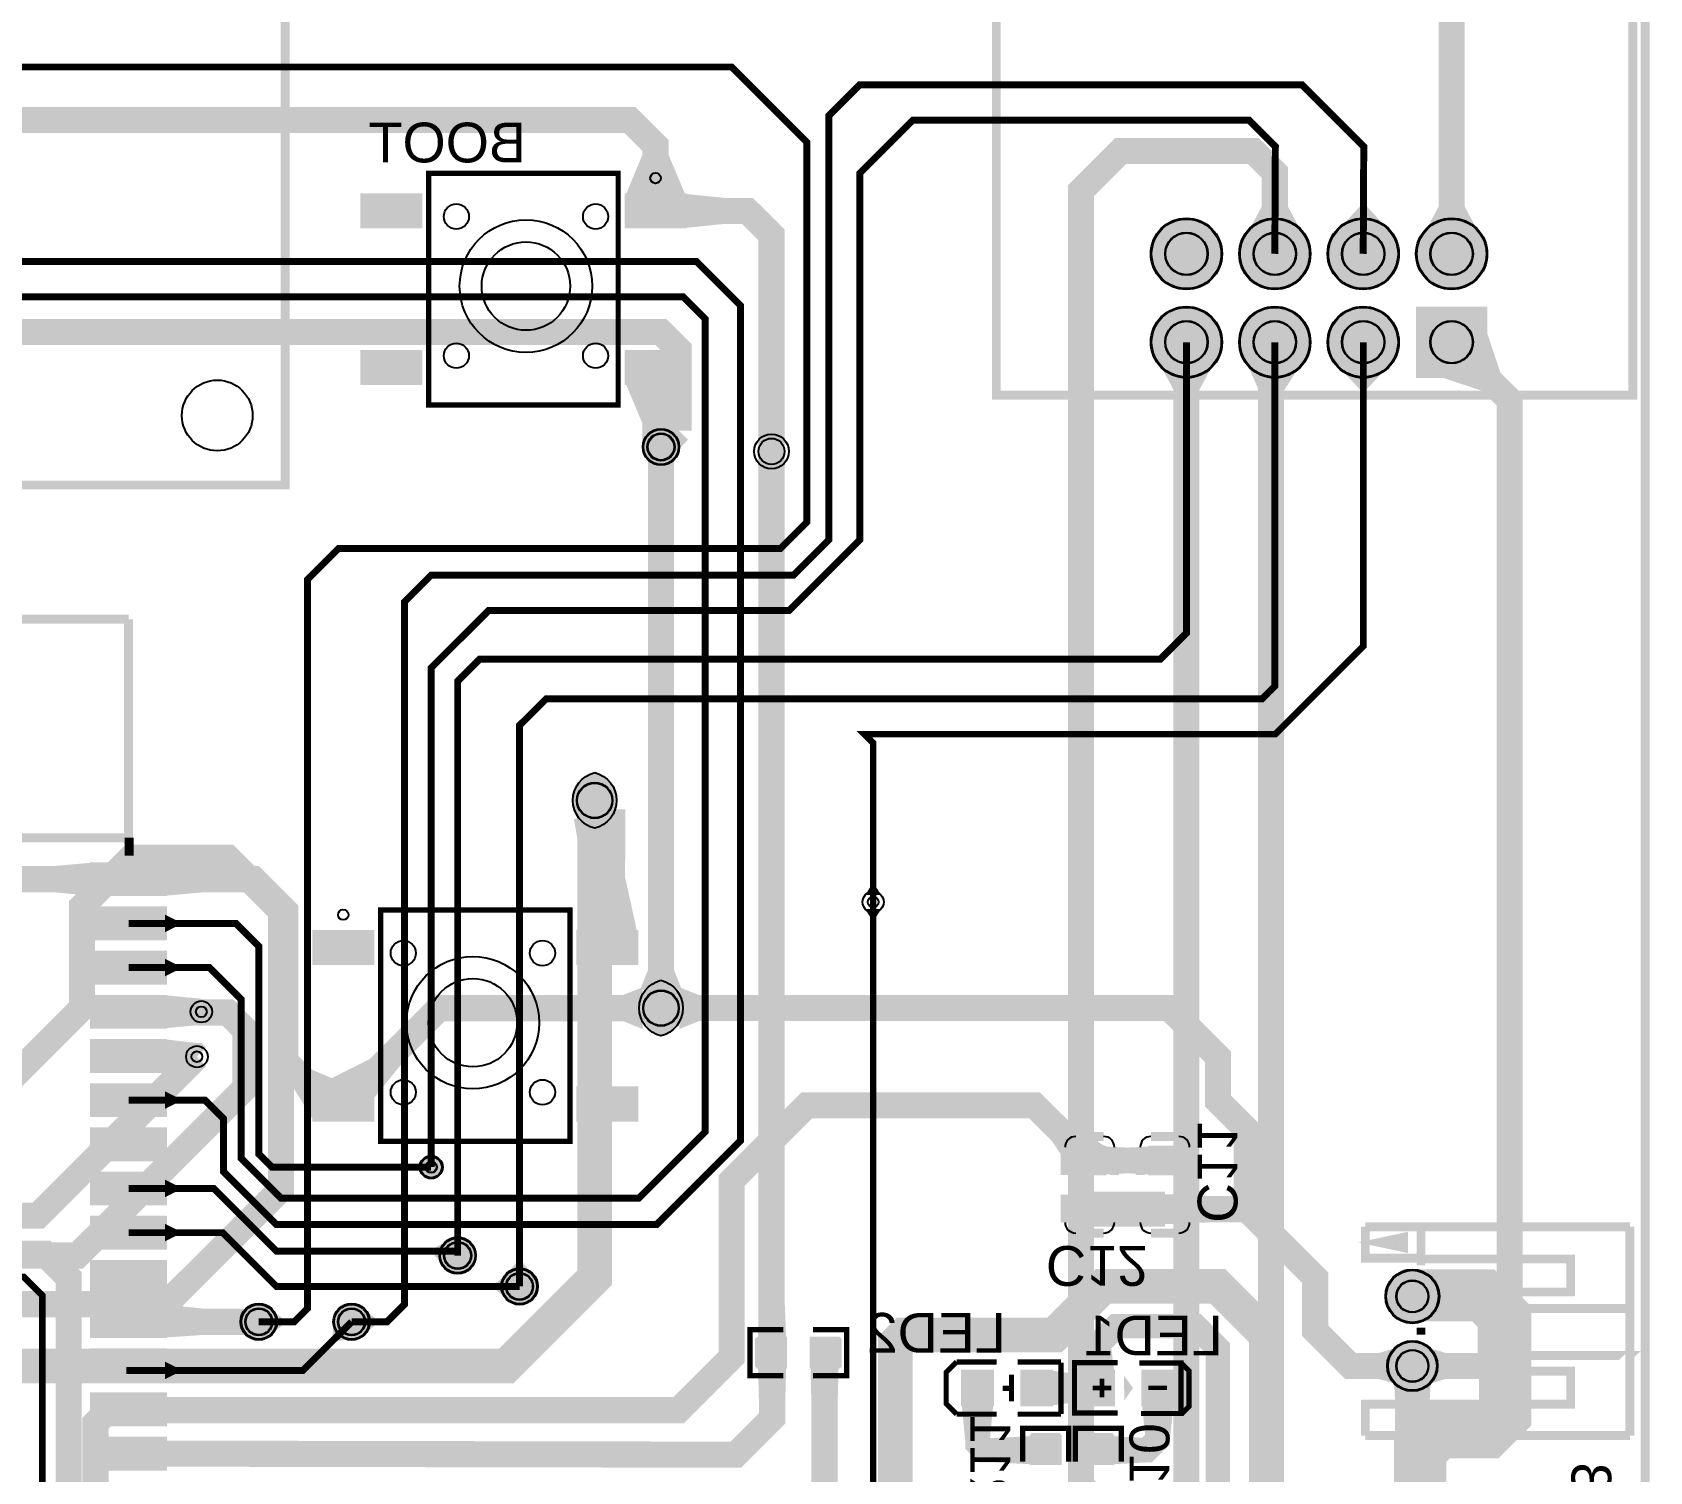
# Model space of a CAD drawing. Header units: millimetres. Extents: x -70 to 39, y -33 to 64.
# Drawn here: x -10.57 to 35.9, y -10.53 to 30.84 of the extents above; entities that cross this region are included whole.
import ezdxf

# ---------------------------------------------------------------- set-up
doc = ezdxf.new("R2010")
doc.units = ezdxf.units.MM
for name, color, linetype, true_color in [('BoardOutLine', 7, 'Continuous', 0xff00ff), ('BottomLayer', 7, 'Continuous', 0x0000ff), ('BottomPasteMaskLayer', 7, 'Continuous', 0x800000), ('BottomSilkLayer', 7, 'Continuous', 0x66cc33), ('BottomSolderMaskLayer', 7, 'Continuous', 0xaa00ff), ('Document', 7, 'Continuous', 0xffffff), ('Hole', 7, 'Continuous', 0x222222), ('Multi-Layer', 7, 'Continuous', 0xc0c0c0), ('TopLayer', 7, 'Continuous', 0xff0000), ('TopPasteMaskLayer', 7, 'Continuous', 0x808080), ('TopSilkLayer', 7, 'Continuous', 0xffcc00), ('TopSolderMaskLayer', 7, 'Continuous', 0x800080)]:
    doc.layers.add(name, color=color, linetype=linetype, true_color=true_color)
doc.styles.get("Standard").update_dxf_attribs({"font": 'arial.ttf'})

msp = doc.modelspace()

# ---------------------------------------------------------------- hatches: boundary and pattern name
at = {"layer": 'BottomLayer'}
for points in [[(8.181, 26.199), (6.491, 26.199), (6.961, 27.324), (7.711, 27.324)], [(-1.099, 26.199), (0.591, 26.199), (0.591, 25.219), (-1.099, 25.219)], [(8.181, 26.199), (6.491, 26.199), (6.491, 25.219), (8.181, 25.219)], [(8.181, 25.219), (8.181, 26.199), (9.306, 26.084), (9.306, 25.334)], [(25.884, 25.133), (24.384, 25.14), (25.038, 25.837), (25.238, 25.836)], [(28.424, 25.133), (26.924, 25.14), (27.578, 25.837), (27.778, 25.836)], [(-1.099, 21.699), (0.591, 21.699), (0.591, 20.719), (-1.099, 20.719)], [(8.181, 21.699), (6.491, 21.699), (6.491, 20.719), (8.181, 20.719)], [(25.881, 21.273), (24.381, 21.274), (25.031, 20.574), (25.231, 20.574)], [(28.421, 21.274), (26.921, 21.274), (27.576, 20.574), (27.766, 20.574)], [(6.491, 20.719), (8.181, 20.719), (7.711, 19.594), (6.961, 19.594)], [(7.781, 19.331), (7.052, 19.158), (6.961, 19.496), (7.711, 19.674)], [(11.043, 19.127), (10.293, 19.127), (10.293, 19.477), (11.043, 19.477)], [(6.188, 8.234), (4.988, 8.234), (5.088, 7.674), (6.088, 7.674)], [(13.36, 6.044), (13.818, 6.044), (13.684, 6.257), (13.494, 6.257)], [(8.022, 2.194), (8.022, 3.394), (8.582, 3.169), (8.582, 2.419)], [(19.362, -1.986), (20.262, -1.186), (19.296, -0.54), (18.734, -1.039)], [(19.362, -1.186), (19.362, -1.986), (20.262, -1.986), (20.262, -1.186)], [(20.262, -1.987), (20.262, -1.187), (21.312, -1.236), (21.312, -1.936)], [(21.521, -1.186), (21.521, -1.986), (20.471, -1.936), (20.471, -1.236)], [(21.521, -1.186), (21.521, -1.986), (22.421, -1.986), (22.421, -1.186)], [(19.362, -2.586), (19.362, -3.386), (20.262, -3.386), (20.262, -2.586)], [(21.521, -2.586), (21.521, -3.386), (22.421, -3.386), (22.421, -2.586)], [(22.421, -3.386), (22.421, -2.586), (23.546, -2.611), (23.546, -3.361)], [(3.804, -4.876), (3.054, -4.876), (3.329, -4.526), (3.529, -4.526)], [(-3.733, -6.598), (-3.733, -5.848), (-3.383, -6.123), (-3.383, -6.323)], [(-1.066, -6.598), (-1.066, -5.848), (-0.716, -6.123), (-0.716, -6.323)], [(20.516, -7.628), (19.616, -7.628), (19.716, -6.858), (20.416, -6.858)], [(28.62, -8.018), (28.62, -6.968), (28.13, -7.118), (28.13, -7.868)], [(16.138, -7.628), (16.138, -8.628), (17.038, -8.628), (17.038, -7.628)], [(17.838, -7.628), (17.838, -8.628), (18.738, -8.628), (18.738, -7.628)], [(19.616, -7.628), (19.616, -8.628), (18.566, -8.478), (18.566, -7.778)], [(18.738, -8.628), (18.738, -7.628), (19.788, -7.778), (19.788, -8.478)], [(20.516, -8.628), (20.516, -7.628), (19.616, -7.628), (19.616, -8.628)], [(22.216, -8.628), (22.216, -7.628), (21.316, -7.628), (21.316, -8.628)], [(16.138, -8.628), (17.038, -8.628), (16.938, -9.678), (16.238, -9.678)], [(21.316, -8.628), (22.216, -8.628), (22.116, -9.603), (21.416, -9.603)], [(18.11, -9.512), (18.11, -10.318), (17.06, -10.265), (17.06, -9.565)], [(18.11, -10.318), (18.974, -10.318), (18.974, -9.512), (18.11, -9.512)], [(19.625, -10.318), (20.489, -10.318), (20.489, -9.512), (19.625, -9.512)], [(20.489, -10.318), (20.489, -9.512), (21.454, -9.565), (21.454, -10.265)]]:
    msp.add_hatch(color=256, dxfattribs=at).paths.add_polyline_path(points)
at = {"layer": 'BottomPasteMaskLayer'}
for points in [[(-1.099, 26.199), (0.591, 26.199), (0.591, 25.219), (-1.099, 25.219)], [(8.181, 26.199), (6.491, 26.199), (6.491, 25.219), (8.181, 25.219)], [(-1.099, 21.699), (0.591, 21.699), (0.591, 20.719), (-1.099, 20.719)], [(8.181, 21.699), (6.491, 21.699), (6.491, 20.719), (8.181, 20.719)], [(19.362, -1.186), (19.362, -1.986), (20.262, -1.986), (20.262, -1.186)], [(21.521, -1.186), (21.521, -1.986), (22.421, -1.986), (22.421, -1.186)], [(19.362, -2.586), (19.362, -3.386), (20.262, -3.386), (20.262, -2.586)], [(21.521, -2.586), (21.521, -3.386), (22.421, -3.386), (22.421, -2.586)], [(16.138, -7.628), (16.138, -8.628), (17.038, -8.628), (17.038, -7.628)], [(17.838, -7.628), (17.838, -8.628), (18.738, -8.628), (18.738, -7.628)], [(20.516, -8.628), (20.516, -7.628), (19.616, -7.628), (19.616, -8.628)], [(22.216, -8.628), (22.216, -7.628), (21.316, -7.628), (21.316, -8.628)], [(18.992, -9.473), (18.992, -10.273), (18.942, -10.323), (18.714, -10.323), (18.714, -9.953), (18.384, -9.953), (18.384, -10.323), (18.142, -10.323), (18.092, -10.273), (18.092, -9.473), (18.142, -9.423), (18.942, -9.423)], [(20.507, -9.473), (20.507, -10.273), (20.457, -10.323), (20.229, -10.323), (20.229, -9.953), (19.899, -9.953), (19.899, -10.323), (19.657, -10.323), (19.607, -10.273), (19.607, -9.473), (19.657, -9.423), (20.457, -9.423)]]:
    msp.add_hatch(color=256, dxfattribs=at).paths.add_polyline_path(points)
at = {"layer": 'BottomSilkLayer'}
msp.add_hatch(color=256, dxfattribs=at).paths.add_polyline_path([(20.806, -8.488), (20.796, -7.768), (21.056, -8.128)])
at = {"layer": 'BottomSolderMaskLayer'}
for points in [[(-1.143, 26.214), (0.635, 26.214), (0.635, 25.204), (-1.143, 25.204)], [(8.225, 26.214), (6.447, 26.214), (6.447, 25.204), (8.225, 25.204)], [(21.566, 24.475, 1), (23.617, 24.475, 1)], [(24.106, 24.475, 1), (26.157, 24.475, 1)], [(26.646, 24.475, 1), (28.697, 24.475, 1)], [(29.186, 24.475, 1), (31.237, 24.475, 1)], [(21.566, 21.935, 1), (23.617, 21.935, 1)], [(24.106, 21.935, 1), (26.157, 21.935, 1)], [(26.646, 21.935, 1), (28.697, 21.935, 1)], [(31.237, 20.91), (31.237, 22.96), (29.186, 22.96), (29.186, 20.91)], [(-1.143, 21.714), (0.635, 21.714), (0.635, 20.704), (-1.143, 20.704)], [(8.225, 21.714), (6.447, 21.714), (6.447, 20.704), (8.225, 20.704)], [(6.968, 18.923, 1), (8.019, 18.923, 1)], [(5.588, 9.588, -0.785398), (5.588, 7.938), (5.588, 7.938, -0.785398), (5.588, 9.588)], [(7.493, 3.619, -0.785398), (7.493, 1.969), (7.493, 1.969, -0.785398), (7.493, 3.619)], [(19.333, -1.163), (19.333, -2.009), (20.291, -2.009), (20.291, -1.163)], [(21.492, -1.163), (21.492, -2.009), (22.45, -2.009), (22.45, -1.163)], [(0.558, -1.778, 1), (1.22, -1.778, 1)], [(19.333, -2.563), (19.333, -3.409), (20.291, -3.409), (20.291, -2.563)], [(21.492, -2.563), (21.492, -3.409), (22.45, -3.409), (22.45, -2.563)], [(1.126, -4.318, 1), (2.177, -4.318, 1)], [(2.904, -5.207, 1), (3.955, -5.207, 1)], [(28.308, -5.493, 1), (29.858, -5.493, 1)], [(-4.59, -6.223, 1), (-3.539, -6.223, 1)], [(-1.923, -6.223, 1), (-0.872, -6.223, 1)], [(28.358, -7.493, 1), (29.808, -7.493, 1)], [(16.115, -7.6), (16.115, -8.656), (17.061, -8.656), (17.061, -7.6)], [(17.815, -7.6), (17.815, -8.656), (18.761, -8.656), (18.761, -7.6)], [(20.539, -8.656), (20.539, -7.6), (19.593, -7.6), (19.593, -8.656)], [(22.239, -8.656), (22.239, -7.6), (21.293, -7.6), (21.293, -8.656)], [(18.083, -10.342), (19.001, -10.342), (19.001, -9.488), (18.083, -9.488)], [(19.598, -10.342), (20.517, -10.342), (20.517, -9.488), (19.598, -9.488)]]:
    msp.add_hatch(color=256, dxfattribs=at).paths.add_polyline_path(points)
at = {"layer": 'Document'}
for points in [[(-23.406, 45.755), (-23.389, 45.754), (-23.373, 45.751), (-23.357, 45.745), (-23.342, 45.738), (-23.329, 45.729), (-23.316, 45.718), (-23.305, 45.705), (-23.296, 45.691), (-23.289, 45.677), (-23.283, 45.661), (-23.28, 45.645), (-23.279, 45.628), (-23.279, 42.005), (-10.683, 42.005), (-10.683, 45.628), (-10.682, 45.645), (-10.679, 45.661), (-10.673, 45.677), (-10.666, 45.691), (-10.657, 45.705), (-10.646, 45.718), (-10.633, 45.729), (-10.619, 45.738), (-10.605, 45.745), (-10.589, 45.751), (-10.572, 45.754), (-10.556, 45.755), (-3.306, 45.755), (-3.289, 45.754), (-3.273, 45.751), (-3.257, 45.745), (-3.242, 45.738), (-3.229, 45.729), (-3.216, 45.718), (-3.205, 45.705), (-3.196, 45.691), (-3.189, 45.677), (-3.183, 45.661), (-3.18, 45.645), (-3.179, 45.628), (-3.179, 17.828), (-3.18, 17.811), (-3.183, 17.795), (-3.189, 17.779), (-3.196, 17.764), (-3.205, 17.751), (-3.216, 17.738), (-3.229, 17.727), (-3.242, 17.718), (-3.257, 17.711), (-3.273, 17.705), (-3.289, 17.702), (-3.306, 17.701), (-3.322, 17.702), (-3.339, 17.705), (-3.354, 17.711), (-3.369, 17.718), (-3.383, 17.727), (-3.396, 17.738), (-3.407, 17.751), (-3.416, 17.764), (-3.423, 17.779), (-3.429, 17.795), (-3.432, 17.811), (-3.433, 17.828), (-3.433, 45.501), (-10.429, 45.501), (-10.429, 41.878), (-10.43, 41.861), (-10.433, 41.845), (-10.439, 41.829), (-10.446, 41.814), (-10.455, 41.801), (-10.466, 41.788), (-10.479, 41.777), (-10.492, 41.768), (-10.507, 41.761), (-10.523, 41.755), (-10.539, 41.752), (-10.556, 41.751), (-23.406, 41.751), (-23.422, 41.752), (-23.439, 41.755), (-23.454, 41.761), (-23.469, 41.768), (-23.483, 41.777), (-23.496, 41.788), (-23.507, 41.801), (-23.516, 41.814), (-23.523, 41.829), (-23.529, 41.845), (-23.532, 41.861), (-23.533, 41.878), (-23.533, 45.501), (-30.379, 45.501), (-30.379, 17.828), (-30.38, 17.811), (-30.383, 17.795), (-30.389, 17.779), (-30.396, 17.764), (-30.405, 17.751), (-30.416, 17.738), (-30.429, 17.727), (-30.442, 17.718), (-30.457, 17.711), (-30.473, 17.705), (-30.489, 17.702), (-30.506, 17.701), (-30.522, 17.702), (-30.539, 17.705), (-30.554, 17.711), (-30.569, 17.718), (-30.583, 17.727), (-30.596, 17.738), (-30.607, 17.751), (-30.616, 17.764), (-30.623, 17.779), (-30.629, 17.795), (-30.632, 17.811), (-30.633, 17.828), (-30.633, 45.628), (-30.632, 45.645), (-30.629, 45.661), (-30.623, 45.677), (-30.616, 45.691), (-30.607, 45.705), (-30.596, 45.718), (-30.583, 45.729), (-30.569, 45.738), (-30.554, 45.745), (-30.539, 45.751), (-30.522, 45.754), (-30.506, 45.755), (-23.406, 45.755)], [(-30.506, 17.955), (-3.306, 17.955), (-3.289, 17.954), (-3.273, 17.951), (-3.257, 17.945), (-3.242, 17.938), (-3.229, 17.929), (-3.216, 17.918), (-3.205, 17.905), (-3.196, 17.891), (-3.189, 17.877), (-3.183, 17.861), (-3.18, 17.845), (-3.179, 17.828), (-3.18, 17.811), (-3.183, 17.795), (-3.189, 17.779), (-3.196, 17.764), (-3.205, 17.751), (-3.216, 17.738), (-3.229, 17.727), (-3.242, 17.718), (-3.257, 17.711), (-3.273, 17.705), (-3.289, 17.702), (-3.306, 17.701), (-30.506, 17.701), (-30.522, 17.702), (-30.539, 17.705), (-30.554, 17.711), (-30.569, 17.718), (-30.583, 17.727), (-30.596, 17.738), (-30.607, 17.751), (-30.616, 17.764), (-30.623, 17.779), (-30.629, 17.795), (-30.632, 17.811), (-30.633, 17.828), (-30.632, 17.845), (-30.629, 17.861), (-30.623, 17.877), (-30.616, 17.891), (-30.607, 17.905), (-30.596, 17.918), (-30.583, 17.929), (-30.569, 17.938), (-30.554, 17.945), (-30.539, 17.951), (-30.522, 17.954), (-30.506, 17.955)], [(18.303, -8.401), (18.303, -7.801), (18.153, -7.801), (18.153, -8.401)], [(20.231, -7.858), (20.231, -8.398), (20.101, -8.398), (20.101, -7.858)], [(16.838, -8.028), (16.238, -8.028), (16.238, -8.178), (16.838, -8.178)], [(18.538, -8.028), (17.938, -8.028), (17.938, -8.178), (18.538, -8.178)], [(20.437, -8.193), (19.897, -8.193), (19.897, -8.063), (20.437, -8.063)], [(22.036, -8.186), (21.496, -8.186), (21.496, -8.056), (22.036, -8.056)]]:
    msp.add_hatch(color=256, dxfattribs=at).paths.add_polyline_path(points)
at = {"layer": 'Multi-Layer'}
for points in [[(21.591, 24.475, 1), (23.591, 24.475, 1)], [(24.131, 24.475, 1), (26.131, 24.475, 1)], [(26.671, 24.475, 1), (28.671, 24.475, 1)], [(29.211, 24.475, 1), (31.211, 24.475, 1)], [(21.591, 21.935, 1), (23.591, 21.935, 1)], [(24.131, 21.935, 1), (26.131, 21.935, 1)], [(26.671, 21.935, 1), (28.671, 21.935, 1)], [(31.211, 20.935), (31.211, 22.935), (29.211, 22.935), (29.211, 20.935)], [(28.333, -5.493, 1), (29.833, -5.493, 1)], [(28.383, -7.493, 1), (29.783, -7.493, 1)]]:
    msp.add_hatch(color=256, dxfattribs=at).paths.add_polyline_path(points)
at = {"layer": 'TopLayer'}
for points in [[(25.881, 25.137), (24.381, 25.136), (24.756, 25.836), (25.506, 25.836)], [(30.961, 25.136), (29.461, 25.136), (29.836, 25.836), (30.586, 25.836)], [(31.211, 22.261), (29.886, 20.935), (31.079, 20.537), (31.609, 21.068)], [(23.341, 21.273), (21.841, 21.274), (22.216, 20.574), (22.966, 20.573)], [(25.824, 21.214), (24.329, 21.338), (24.644, 20.609), (25.394, 20.547)], [(7.99, 18.871), (7.482, 19.423), (7.739, 19.66), (8.248, 19.108)], [(7.868, 18.592), (7.118, 18.592), (7.118, 18.242), (7.868, 18.242)], [(11.043, 18.465), (10.293, 18.465), (10.293, 18.115), (11.043, 18.115)], [(-8.856, 6.024), (-8.856, 6.974), (-9.981, 6.874), (-9.981, 6.124)], [(-6.756, 6.974), (-6.756, 6.024), (-8.856, 6.024), (-8.856, 6.974)], [(-6.756, 6.974), (-6.756, 6.024), (-5.631, 6.124), (-5.631, 6.874)], [(6.799, 5.026), (5.109, 5.026), (5.469, 6.526), (6.469, 6.526)], [(-6.756, 5.704), (-6.756, 4.754), (-8.856, 4.754), (-8.856, 5.704)], [(13.36, 5.64), (13.818, 5.64), (13.684, 5.427), (13.494, 5.427)], [(-6.756, 5.479), (-6.756, 4.979), (-6.456, 5.129), (-6.456, 5.329)], [(-2.481, 5.026), (-0.791, 5.026), (-0.791, 4.046), (-2.481, 4.046)], [(6.799, 5.026), (5.109, 5.026), (5.109, 4.046), (6.799, 4.046)], [(-6.756, 4.434), (-6.756, 3.484), (-8.856, 3.484), (-8.856, 4.434)], [(-6.756, 4.209), (-6.756, 3.709), (-6.456, 3.859), (-6.456, 4.059)], [(8.093, 3.323), (6.893, 3.323), (7.118, 3.883), (7.868, 3.883)], [(6.964, 2.194), (6.964, 3.394), (6.404, 3.169), (6.404, 2.419)], [(-6.756, 3.164), (-6.756, 2.214), (-8.856, 2.214), (-8.856, 3.164)], [(-6.756, 3.164), (-6.756, 2.214), (-5.715, 2.314), (-5.715, 3.064)], [(-6.756, 1.894), (-6.756, 0.944), (-8.856, 0.944), (-8.856, 1.894)], [(-6.756, 1.894), (-6.756, 0.944), (-5.864, 1.044), (-5.864, 1.794)], [(-2.481, -0.454), (-1.36, 0.526), (-2.513, 1.012), (-3.079, 0.517)], [(-2.481, 0.526), (-0.791, 0.162), (0, 1.142), (-0.872, 1.33)], [(-6.756, 0.624), (-6.756, -0.326), (-8.856, -0.326), (-8.856, 0.624)], [(-2.481, 0.526), (-0.791, 0.526), (-0.791, -0.454), (-2.481, -0.454)], [(6.799, 0.526), (5.109, 0.526), (5.109, -0.454), (6.799, -0.454)], [(-6.756, 0.399), (-6.756, -0.101), (-6.456, 0.049), (-6.456, 0.249)], [(-6.756, -0.646), (-6.756, -1.596), (-8.856, -1.596), (-8.856, -0.646)], [(-6.756, -1.916), (-6.756, -2.866), (-8.856, -2.866), (-8.856, -1.916)], [(-6.756, -2.141), (-6.756, -2.641), (-6.456, -2.491), (-6.456, -2.291)], [(-6.756, -3.186), (-6.756, -4.136), (-8.856, -4.136), (-8.856, -3.186)], [(-6.756, -3.411), (-6.756, -3.911), (-6.456, -3.761), (-6.456, -3.561)], [(1.396, -3.888), (1.256, -4.625), (0.963, -4.291), (1.001, -4.091)], [(-6.756, -4.456), (-6.756, -5.406), (-8.856, -5.406), (-8.856, -4.456)], [(3.098, -5.582), (3.098, -4.832), (2.748, -5.107), (2.748, -5.307)], [(11.088, -6.681), (10.283, -6.681), (10.293, -5.556), (11.043, -5.556)], [(-6.756, -5.726), (-6.756, -6.676), (-8.856, -6.676), (-8.856, -5.726)], [(-6.756, -5.726), (-6.756, -6.676), (-5.631, -6.598), (-5.631, -5.848)], [(-4.395, -6.598), (-4.395, -5.848), (-4.745, -5.848), (-4.745, -6.598)], [(-1.896, -6.192), (-1.366, -6.722), (-1.808, -6.775), (-1.949, -6.634)], [(11.089, -7.544), (11.089, -6.68), (10.282, -6.68), (10.282, -7.544)], [(11.789, -7.544), (11.789, -6.68), (12.595, -6.68), (12.595, -7.544)], [(29.546, -8.018), (29.546, -6.968), (30.036, -7.118), (30.036, -7.868)], [(-6.756, -6.996), (-6.756, -7.946), (-8.856, -7.946), (-8.856, -6.996)], [(-6.756, -7.37), (-6.756, -7.87), (-6.456, -7.72), (-6.456, -7.52)], [(10.283, -7.544), (11.088, -7.544), (11.06, -8.669), (10.31, -8.669)], [(12.595, -7.544), (11.789, -7.544), (11.817, -8.669), (12.567, -8.669)], [(-6.756, -8.266), (-6.756, -9.216), (-8.856, -9.216), (-8.856, -8.266)], [(29.608, -7.956), (28.558, -7.956), (28.583, -8.446), (29.583, -8.446)], [(-6.756, -9.536), (-6.756, -10.486), (-8.856, -10.486), (-8.856, -9.536)]]:
    msp.add_hatch(color=256, dxfattribs=at).paths.add_polyline_path(points)
at = {"layer": 'TopPasteMaskLayer'}
for points in [[(-6.756, 6.974), (-6.756, 6.024), (-8.856, 6.024), (-8.856, 6.974)], [(-6.756, 5.704), (-6.756, 4.754), (-8.856, 4.754), (-8.856, 5.704)], [(-2.481, 5.026), (-0.791, 5.026), (-0.791, 4.046), (-2.481, 4.046)], [(6.799, 5.026), (5.109, 5.026), (5.109, 4.046), (6.799, 4.046)], [(-6.756, 4.434), (-6.756, 3.484), (-8.856, 3.484), (-8.856, 4.434)], [(-6.756, 3.164), (-6.756, 2.214), (-8.856, 2.214), (-8.856, 3.164)], [(-6.756, 1.894), (-6.756, 0.944), (-8.856, 0.944), (-8.856, 1.894)], [(-6.756, 0.624), (-6.756, -0.326), (-8.856, -0.326), (-8.856, 0.624)], [(-2.481, 0.526), (-0.791, 0.526), (-0.791, -0.454), (-2.481, -0.454)], [(6.799, 0.526), (5.109, 0.526), (5.109, -0.454), (6.799, -0.454)], [(-6.756, -0.646), (-6.756, -1.596), (-8.856, -1.596), (-8.856, -0.646)], [(-6.756, -1.916), (-6.756, -2.866), (-8.856, -2.866), (-8.856, -1.916)], [(-6.756, -3.186), (-6.756, -4.136), (-8.856, -4.136), (-8.856, -3.186)], [(-6.756, -4.456), (-6.756, -5.406), (-8.856, -5.406), (-8.856, -4.456)], [(-6.756, -5.726), (-6.756, -6.676), (-8.856, -6.676), (-8.856, -5.726)], [(10.244, -7.562), (11.044, -7.562), (11.094, -7.512), (11.094, -7.284), (10.724, -7.284), (10.724, -6.954), (11.094, -6.954), (11.094, -6.712), (11.044, -6.662), (10.244, -6.662), (10.194, -6.712), (10.194, -7.512)], [(12.634, -6.662), (11.834, -6.662), (11.784, -6.712), (11.784, -6.94), (12.154, -6.94), (12.154, -7.27), (11.784, -7.27), (11.784, -7.512), (11.834, -7.562), (12.634, -7.562), (12.684, -7.512), (12.684, -6.712)], [(-6.756, -6.996), (-6.756, -7.946), (-8.856, -7.946), (-8.856, -6.996)], [(-6.756, -8.266), (-6.756, -9.216), (-8.856, -9.216), (-8.856, -8.266)], [(-6.756, -9.536), (-6.756, -10.486), (-8.856, -10.486), (-8.856, -9.536)]]:
    msp.add_hatch(color=256, dxfattribs=at).paths.add_polyline_path(points)
at = {"layer": 'TopSolderMaskLayer'}
for points in [[(21.566, 24.475, 1), (23.617, 24.475, 1)], [(24.106, 24.475, 1), (26.157, 24.475, 1)], [(26.646, 24.475, 1), (28.697, 24.475, 1)], [(29.186, 24.475, 1), (31.237, 24.475, 1)], [(21.566, 21.935, 1), (23.617, 21.935, 1)], [(24.106, 21.935, 1), (26.157, 21.935, 1)], [(26.646, 21.935, 1), (28.697, 21.935, 1)], [(31.237, 20.91), (31.237, 22.96), (29.186, 22.96), (29.186, 20.91)], [(6.968, 18.923, 1), (8.019, 18.923, 1)], [(5.588, 9.588, -0.785398), (5.588, 7.938), (5.588, 7.938, -0.785398), (5.588, 9.588)], [(-6.7, 6.985), (-6.7, 6.012), (-8.912, 6.012), (-8.912, 6.985)], [(-6.7, 5.715), (-6.7, 4.742), (-8.912, 4.742), (-8.912, 5.715)], [(-2.525, 5.041), (-0.747, 5.041), (-0.747, 4.031), (-2.525, 4.031)], [(6.843, 5.041), (5.065, 5.041), (5.065, 4.031), (6.843, 4.031)], [(-6.7, 4.445), (-6.7, 3.472), (-8.912, 3.472), (-8.912, 4.445)], [(7.493, 3.619, -0.785398), (7.493, 1.969), (7.493, 1.969, -0.785398), (7.493, 3.619)], [(-6.7, 3.175), (-6.7, 2.202), (-8.912, 2.202), (-8.912, 3.175)], [(-6.7, 1.905), (-6.7, 0.932), (-8.912, 0.932), (-8.912, 1.905)], [(-6.7, 0.635), (-6.7, -0.338), (-8.912, -0.338), (-8.912, 0.635)], [(-2.525, 0.541), (-0.747, 0.541), (-0.747, -0.469), (-2.525, -0.469)], [(6.843, 0.541), (5.065, 0.541), (5.065, -0.469), (6.843, -0.469)], [(-6.7, -0.635), (-6.7, -1.608), (-8.912, -1.608), (-8.912, -0.635)], [(0.558, -1.778, 1), (1.22, -1.778, 1)], [(-6.7, -1.905), (-6.7, -2.878), (-8.912, -2.878), (-8.912, -1.905)], [(-6.7, -3.175), (-6.7, -4.148), (-8.912, -4.148), (-8.912, -3.175)], [(1.126, -4.318, 1), (2.177, -4.318, 1)], [(-6.7, -4.445), (-6.7, -5.418), (-8.912, -5.418), (-8.912, -4.445)], [(2.904, -5.207, 1), (3.955, -5.207, 1)], [(28.308, -5.493, 1), (29.858, -5.493, 1)], [(-6.7, -5.715), (-6.7, -6.688), (-8.912, -6.688), (-8.912, -5.715)], [(-4.59, -6.223, 1), (-3.539, -6.223, 1)], [(-1.923, -6.223, 1), (-0.872, -6.223, 1)], [(11.114, -7.569), (11.114, -6.655), (10.257, -6.655), (10.257, -7.569)], [(11.763, -7.569), (11.763, -6.655), (12.621, -6.655), (12.621, -7.569)], [(28.358, -7.493, 1), (29.808, -7.493, 1)], [(-6.7, -6.985), (-6.7, -7.958), (-8.912, -7.958), (-8.912, -6.985)], [(-6.7, -8.255), (-6.7, -9.228), (-8.912, -9.228), (-8.912, -8.255)], [(-6.7, -9.525), (-6.7, -10.498), (-8.912, -10.498), (-8.912, -9.525)]]:
    msp.add_hatch(color=256, dxfattribs=at).paths.add_polyline_path(points)

# ---------------------------------------------------------------- linework, layer by layer
at = {"layer": 'BoardOutLine', "const_width": 0.254}
msp.add_lwpolyline([(-69.738, 54.752), (35.774, 54.752), (35.774, -33.107), (-69.738, -33.107), (-69.738, 54.752)], close=True, dxfattribs=at)
at = {"layer": 'BottomLayer'}
for points, const_width in [([(-58.689, 24.475), (-58.689, 26.146), (-54.991, 29.845), (9.525, 29.845), (11.684, 27.686), (11.684, 16.764), (10.922, 16.002), (-1.778, 16.002), (-2.667, 15.113), (-2.667, -5.843), (-3.047, -6.223), (-4.064, -6.223)], 0.2), ([(27.671, 24.475), (27.686, 27.559), (25.908, 29.337), (13.208, 29.337), (12.319, 28.448), (12.319, 16.256), (11.303, 15.24), (0.889, 15.24), (0.127, 14.478), (0.127, -5.716), (-0.381, -6.224), (-1.397, -6.224)], 0.2), ([(-56.007, 8.382), (-56.007, 12.446), (-54.864, 13.589), (-51.816, 13.589), (-50.8, 14.605), (-50.8, 26.924), (-49.403, 28.321), (6.604, 28.321), (7.336, 27.589), (7.336, 25.709)], 0.75), ([(25.131, 24.475), (25.146, 27.559), (24.384, 28.321), (14.732, 28.321), (13.208, 26.797), (13.208, 16.255), (11.176, 14.223), (2.54, 14.223), (0.889, 12.573), (0.889, -1.778)], 0.2), ([(7.336, 25.709), (9.977, 25.709), (10.668, 25.019), (10.668, 21.209), (10.668, 21.209), (10.668, 18.796)], 0.75), ([(-52.022, 10.287), (-48.133, 14.175), (-48.133, 22.352), (-46.355, 24.13), (-37.719, 24.13), (-37.084, 23.495), (-37.084, 3.047), (-32.639, -1.398), (-13.335, -1.398), (-9.144, 2.793), (-9.144, 5.715), (-7.747, 7.112), (-4.953, 7.112), (-3.429, 5.588), (-3.429, -2.414), (-6.731, -5.716), (-17.272, -5.716), (-18.288, -6.732), (-18.288, -13.59), (-17.127, -14.75), (-8.755, -14.75)], 0.75), ([(22.591, 21.935), (22.591, 13.573), (21.844, 12.826), (2.286, 12.826), (1.651, 12.192), (1.651, -4.318)], 0.2), ([(3.429, -5.207), (3.429, 10.921), (4.191, 11.683), (24.765, 11.683), (25.131, 12.049), (25.131, 21.935)], 0.2), ([(27.671, 21.935), (27.671, 13.193), (25.146, 10.668), (13.335, 10.668), (13.589, 10.414), (13.589, 5.842)], 0.19), ([(7.493, 18.923), (7.336, 19.08), (7.336, 21.209)], 0.75), ([(-46.276, 9.017), (-39.37, 9.017), (-38.227, 7.874), (-38.227, -1.017), (-36.068, -3.176), (-10.414, -3.176), (-5.842, 1.396)], 0.75), ([(5.588, 8.762), (5.588, -4.954), (3.049, -7.493), (-12.827, -7.493)], 1), ([(-46.276, 7.747), (-40.767, 7.747), (-39.37, 6.35), (-39.37, -4.319), (-9.271, -4.319), (-4.445, 0.507), (-4.445, 2.158), (-4.953, 2.666), (-5.842, 2.666)], 0.75), ([(24.321, -2.985), (24.321, -0.699), (23.495, 0.126), (23.495, 1.396), (22.098, 2.794), (7.493, 2.794)], 0.75), ([(-8.755, -22.734), (-8.755, -15.751), (-8.755, -9.134), (-8.382, -8.764), (8.001, -8.764), (9.525, -7.24), (9.525, -2.16), (11.684, -0.001), (18.225, -0.001), (19.812, -1.585)], 0.75), ([(19.812, -1.585), (19.812, -1.585), (21.971, -1.585)], 0.7), ([(21.971, -2.985), (21.971, -2.985), (19.812, -2.985)], 1), ([(29.083, -7.494), (27.305, -7.494), (26.289, -6.478), (26.289, -4.954), (24.321, -2.985), (21.971, -2.985)], 0.75), ([(15.4, -13.81), (14.224, -12.634), (14.224, -6.858), (14.478, -6.604), (18.796, -6.604), (20.193, -5.207), (23.495, -5.207), (24.892, -6.604), (24.892, -11.557), (26.089, -12.754), (28.956, -12.754)], 1), ([(29.083, -5.492), (29.116, -5.462), (31.115, -5.462), (31.75, -6.097), (31.75, -8.891), (31.242, -9.399), (29.845, -9.399), (29.304, -9.937), (29.304, -19.018), (30.447, -20.161), (32.639, -20.161)], 1.5), ([(20.066, -8.129), (20.066, -6.859), (20.574, -6.351), (22.86, -6.351), (23.495, -6.986), (23.495, -14.824)], 0.7), ([(16.589, -8.129), (16.589, -9.731), (16.772, -9.914), (18.542, -9.914)], 0.7), ([(18.288, -8.129), (20.066, -8.129)], 0.7), ([(21.766, -8.129), (21.766, -9.604), (21.453, -9.914), (20.056, -9.914)], 0.7)]:
    msp.add_lwpolyline(points, dxfattribs=dict(at, const_width=const_width))
at = {"layer": 'BottomSilkLayer'}
for points, const_width in [([(17.13, 54.447), (17.13, 20.411), (35.418, 20.411), (35.418, 54.447), (17.13, 54.447)], 0.254), ([(6.262, 26.785), (0.82, 26.785), (0.82, 20.133), (6.262, 20.133), (6.262, 26.785)], 0.152), ([(28.833, -4.093), (28.833, -3.793), (28.133, -3.943), (28.833, -4.093)], 0.254)]:
    msp.add_lwpolyline(points, close=True, dxfattribs=dict(at, const_width=const_width))
for points, const_width in [([(20.212, -0.896), (19.412, -0.896)], 0.254), ([(22.371, -0.896), (21.571, -0.896)], 0.254), ([(19.102, -2.006), (19.102, -1.206)], 0.254), ([(20.522, -2.006), (20.522, -1.206)], 0.254), ([(21.261, -2.006), (21.261, -1.206)], 0.254), ([(22.681, -2.006), (22.681, -1.206)], 0.254), ([(19.102, -2.566), (19.102, -3.366)], 0.254), ([(20.522, -2.566), (20.522, -3.366)], 0.254), ([(21.261, -2.566), (21.261, -3.366)], 0.254), ([(22.681, -2.566), (22.681, -3.366)], 0.254), ([(19.412, -3.676), (20.212, -3.676)], 0.254), ([(21.571, -3.676), (22.371, -3.676)], 0.254), ([(29.333, -3.493), (27.733, -3.493)], 0.254), ([(27.733, -3.493), (27.733, -4.393), (29.333, -4.393)], 0.254), ([(35.333, -3.493), (29.333, -3.493)], 0.254), ([(29.333, -4.596), (29.333, -3.493)], 0.254), ([(35.333, -9.493), (35.333, -3.493)], 0.254), ([(29.333, -5.368), (33.633, -5.368), (33.633, -4.418), (29.333, -4.418)], 0.254), ([(31.733, -5.368), (31.733, -4.418)], 0.254), ([(35.333, -7.193), (35.334, -7.192), (31.082, -7.192), (31.082, -5.843), (35.334, -5.843)], 0.254), ([(29.333, -6.596), (29.333, -6.39)], 0.254), ([(15.688, -7.778), (15.688, -7.678), (15.988, -7.378)], 0.15), ([(17.138, -7.378), (15.988, -7.378)], 0.15), ([(17.738, -7.378), (18.988, -7.378)], 0.15), ([(18.988, -8.878), (18.988, -7.398)], 0.15), ([(20.616, -7.398), (19.376, -7.398), (19.376, -8.848), (20.616, -8.848)], 0.15), ([(21.286, -8.858), (22.436, -8.858), (22.436, -7.408), (21.236, -7.408)], 0.15), ([(22.436, -8.858), (22.466, -8.858), (22.666, -8.658), (22.666, -7.638), (22.636, -7.608), (22.436, -7.408)], 0.15), ([(15.688, -8.478), (15.688, -7.778)], 0.15), ([(17.565, -7.747), (17.565, -8.509)], 0.15), ([(29.333, -8.593), (33.633, -8.593), (33.633, -7.643), (29.333, -7.643)], 0.254), ([(31.733, -8.593), (31.733, -7.643)], 0.254), ([(17.565, -8.135), (17.311, -8.135)], 0.15), ([(29.333, -9.493), (29.333, -8.39)], 0.254), ([(15.688, -8.478), (15.688, -8.578), (15.988, -8.878)], 0.15), ([(17.138, -8.878), (15.988, -8.878)], 0.15), ([(17.738, -8.878), (18.988, -8.878)], 0.15), ([(27.733, -9.493), (27.733, -8.593), (29.333, -8.593)], 0.254), ([(17.881, -10.242), (17.881, -9.283), (19.203, -9.283), (19.203, -10.242)], 0.152), ([(19.397, -10.242), (19.397, -9.283), (20.718, -9.283), (20.718, -10.242)], 0.152), ([(29.333, -9.493), (27.733, -9.493)], 0.254), ([(29.333, -9.493), (35.333, -9.493)], 0.254)]:
    msp.add_lwpolyline(points, dxfattribs=dict(at, const_width=const_width))
for centre, radius in [((7.336, 26.651), 0.15), ((1.613, 25.547), 0.361), ((5.613, 25.547), 0.361), ((3.613, 23.547), 1.905), ((3.613, 23.547), 1.27), ((1.613, 21.547), 0.361), ((5.613, 21.547), 0.361)]:
    msp.add_circle(centre, radius, dxfattribs=at)
for centre, start, end in [((19.412, -1.206), 90, 179.9953), ((20.212, -1.206), 0.0047, 90), ((21.571, -1.206), 90, 179.9953), ((22.371, -1.206), 0.0047, 90), ((19.412, -3.366), 180, 270), ((20.212, -3.366), 270, 360), ((21.571, -3.366), 180, 270), ((22.371, -3.366), 270, 360)]:
    msp.add_arc(centre, 0.31, start, end, dxfattribs=at)
at = {"layer": 'BottomSolderMaskLayer'}
for centre, radius in [((22.591, 24.475), 1.025), ((25.131, 24.475), 1.025), ((27.671, 24.475), 1.025), ((30.211, 24.475), 1.025), ((22.591, 24.475), 0.615), ((25.131, 24.475), 0.615), ((27.671, 24.475), 0.615), ((30.211, 24.475), 0.615), ((22.591, 21.935), 1.025), ((25.131, 21.935), 1.025), ((27.671, 21.935), 1.025), ((22.591, 21.935), 0.615), ((25.131, 21.935), 0.615), ((27.671, 21.935), 0.615), ((30.211, 21.935), 0.615), ((7.493, 18.923), 0.526), ((7.493, 18.923), 0.394), ((5.588, 8.763), 0.516), ((7.493, 2.794), 0.516), ((0.889, -1.778), 0.331), ((0.889, -1.778), 0.166), ((1.651, -4.318), 0.526), ((1.651, -4.318), 0.394), ((3.429, -5.207), 0.526), ((3.429, -5.207), 0.394), ((29.083, -5.493), 0.775), ((29.083, -5.493), 0.465), ((-4.064, -6.223), 0.526), ((-4.064, -6.223), 0.394), ((-1.397, -6.223), 0.526), ((-1.397, -6.223), 0.394), ((29.083, -7.493), 0.725), ((29.083, -7.493), 0.466)]:
    msp.add_circle(centre, radius, dxfattribs=at)
at = {"layer": 'Hole'}
for centre, radius in [((10.668, 18.796), 0.375), ((13.589, 5.842), 0.153), ((-5.715, 2.689), 0.155), ((-5.842, 1.397), 0.155)]:
    msp.add_circle(centre, radius, dxfattribs=at)
at = {"layer": 'Multi-Layer'}
for points in [[(5.588, 9.563, -0.785398), (5.588, 7.963), (5.588, 7.963, -0.785398), (5.588, 9.563)], [(7.493, 3.594, -0.785398), (7.493, 1.994), (7.493, 1.994, -0.785398), (7.493, 3.594)]]:
    msp.add_lwpolyline(points, format="xyb", close=True, dxfattribs=at)
for centre, radius in [((22.591, 24.475), 1), ((25.131, 24.475), 1), ((27.671, 24.475), 1), ((30.211, 24.475), 1), ((22.591, 24.475), 0.6), ((25.131, 24.475), 0.6), ((27.671, 24.475), 0.6), ((30.211, 24.475), 0.6), ((22.591, 21.935), 1), ((25.131, 21.935), 1), ((27.671, 21.935), 1), ((22.591, 21.935), 0.6), ((25.131, 21.935), 0.6), ((27.671, 21.935), 0.6), ((30.211, 21.935), 0.6), ((-5.256, 19.828), 1.016), ((7.493, 18.923), 0.5), ((7.493, 18.923), 0.375), ((10.668, 18.796), 0.5), ((5.588, 8.763), 0.5), ((13.589, 5.842), 0.305), ((7.493, 2.794), 0.5), ((-5.715, 2.689), 0.31), ((-5.842, 1.397), 0.31), ((0.889, -1.778), 0.305), ((0.889, -1.778), 0.153), ((1.651, -4.318), 0.5), ((1.651, -4.318), 0.375), ((3.429, -5.207), 0.5), ((3.429, -5.207), 0.375), ((29.083, -5.493), 0.75), ((29.083, -5.493), 0.45), ((-4.064, -6.223), 0.5), ((-4.064, -6.223), 0.375), ((-1.397, -6.223), 0.5), ((-1.397, -6.223), 0.375), ((29.083, -7.493), 0.7), ((29.083, -7.493), 0.45)]:
    msp.add_circle(centre, radius, dxfattribs=at)
at = {"layer": 'TopLayer'}
for points, const_width in [([(-56.149, 24.475), (-56.149, 32.75), (-54.864, 34.036), (28.448, 34.036), (30.211, 32.273), (30.211, 24.475)], 0.75), ([(10.938, -28.784), (10.938, -30.338), (10.033, -31.243), (-7.62, -31.243), (-8.255, -30.608), (-8.255, -23.877), (-6.477, -22.099), (10.541, -22.099), (12.7, -19.94), (12.7, -13.717), (15.113, -11.304), (19.939, -11.304), (19.558, -10.923), (19.558, 26.289), (20.701, 27.432), (24.511, 27.432), (25.131, 26.812), (25.131, 24.475)], 0.75), ([(-20.716, 19.268), (-20.716, 23.479), (-19.939, 24.257), (8.509, 24.257), (9.779, 22.987), (9.779, -1.017), (7.366, -3.43), (-3.556, -3.43), (-5.08, -1.906), (-5.08, -0.382), (-5.611, 0.149), (-7.805, 0.149)], 0.2), ([(-18.176, 19.268), (-18.176, 22.336), (-17.272, 23.241), (8.128, 23.241), (8.763, 22.606), (8.763, -0.763), (6.858, -2.668), (-3.429, -2.668), (-4.572, -1.525), (-4.572, 3.047), (-5.484, 3.959), (-7.805, 3.959)], 0.2), ([(-13.096, 19.268), (-13.096, 21.066), (-11.938, 22.225), (7.493, 22.225), (8.001, 21.717), (8.001, 19.392)], 0.75), ([(-5.766, -28.784), (-5.766, -24.943), (-4.191, -23.369), (12.954, -23.369), (14.097, -22.226), (14.097, -14.098), (15.367, -12.828), (21.463, -12.828), (22.591, -11.7), (22.591, 21.935)], 0.75), ([(25.131, 21.935), (25.019, 21.823), (25.019, -12.066), (22.987, -14.098), (16.764, -14.098), (16.129, -14.733), (16.129, -23.115), (14.859, -24.385), (3.81, -24.385), (2.586, -25.609), (2.586, -28.784)], 0.75), ([(29.083, -7.494), (31.242, -7.494), (31.877, -6.859), (31.877, 20.269), (30.211, 21.935)], 0.75), ([(8.001, 19.392), (7.533, 18.923), (7.493, 18.923)], 0.75), ([(7.493, 18.923), (7.493, 18.923), (7.493, 2.793), (1.123, 2.793), (-1.636, 0.035), (-1.636, 0.035)], 0.75), ([(10.686, -7.113), (10.668, -7.113), (10.668, 18.796)], 0.75), ([(5.954, 4.536), (5.969, 8.509)], 1), ([(-25.806, 6.499), (-7.805, 6.499)], 0.75), ([(-7.805, 6.499), (-4.214, 6.499), (-3.302, 5.588), (-3.302, 1.269), (-2.067, 0.035), (-1.636, 0.035)], 0.75), ([(-25.806, 5.229), (-24.153, 5.229), (-22.606, 3.682), (-22.606, -3.43), (-21.765, -4.27), (-10.208, -4.27), (-9.525, -4.954), (-9.525, -11.05), (-8.89, -11.685), (-4.318, -11.685), (-3.81, -12.193), (-3.81, -13.844)], 0.75), ([(-25.806, -4.931), (-10.818, -4.931), (-10.287, -5.462), (-10.287, -12.193), (-9.906, -12.574), (-4.826, -12.574), (-4.572, -12.828), (-4.572, -14.733), (-4.318, -14.987), (10.033, -14.987), (13.589, -11.431), (13.589, 2.285), (13.589, 2.285), (13.589, 5.842)], 0.19), ([(0.889, -1.779), (-3.683, -1.779), (-4.064, -1.398), (-4.064, 4.572), (-4.722, 5.229), (-7.805, 5.229)], 0.2), ([(-7.806, 2.689), (-5.715, 2.689)], 0.75), ([(-5.842, 1.396), (-5.865, 1.419), (-7.805, 1.419)], 0.75), ([(1.651, -4.319), (1.651, -4.192), (-3.556, -4.192), (-5.357, -2.391), (-7.805, -2.391)], 0.2), ([(-7.805, -3.661), (-5.103, -3.661), (-3.556, -5.208), (3.429, -5.208), (3.429, -5.208)], 0.2), ([(-7.805, -6.201), (-7.782, -6.224), (-4.064, -6.224)], 0.75), ([(-7.874, -7.621), (-2.794, -7.621), (-1.397, -6.224)], 0.2), ([(10.686, -7.113), (10.686, -9), (9.642, -10.044), (-7.806, -10.011)], 0.75), ([(12.192, -7.113), (12.192, -11.177), (9.525, -13.844), (-3.81, -13.844)], 0.75), ([(19.162, -16.292), (27.397, -16.292), (29.083, -14.606), (29.083, -7.494)], 1)]:
    msp.add_lwpolyline(points, dxfattribs=dict(at, const_width=const_width))
at = {"layer": 'TopSilkLayer'}
for points, const_width in [([(-3.307, 17.828), (-30.505, 17.828), (-30.505, 45.629), (-23.406, 45.629), (-23.406, 41.877), (-10.556, 41.877), (-10.556, 45.629), (-3.307, 45.629), (-3.307, 17.828)], 0.254), ([(-0.562, 5.612), (4.88, 5.612), (4.88, -1.04), (-0.562, -1.04), (-0.562, 5.612)], 0.152)]:
    msp.add_lwpolyline(points, close=True, dxfattribs=dict(at, const_width=const_width))
for points, const_width in [([(-7.806, 13.973), (-25.806, 13.973)], 0.254), ([(-7.806, 13.973), (-7.806, 7.507)], 0.254), ([(-7.806, 7.689), (-25.806, 7.689)], 0.254), ([(-7.789, 7.18), (-7.789, 7.689)], 0.254), ([(11.012, -7.773), (10.054, -7.773), (10.054, -6.451), (11.012, -6.451)], 0.152), ([(11.865, -7.773), (12.824, -7.773), (12.824, -6.451), (11.865, -6.451)], 0.152)]:
    msp.add_lwpolyline(points, dxfattribs=dict(at, const_width=const_width))
for centre, radius in [((-1.636, 5.478), 0.15), ((0.087, 4.374), 0.361), ((4.087, 4.374), 0.361), ((2.087, 2.374), 1.905), ((2.087, 2.374), 1.27), ((0.087, 0.374), 0.361), ((4.087, 0.374), 0.361)]:
    msp.add_circle(centre, radius, dxfattribs=at)
at = {"layer": 'TopSolderMaskLayer'}
for centre, radius in [((22.591, 24.475), 1.025), ((25.131, 24.475), 1.025), ((27.671, 24.475), 1.025), ((30.211, 24.475), 1.025), ((22.591, 24.475), 0.615), ((25.131, 24.475), 0.615), ((27.671, 24.475), 0.615), ((30.211, 24.475), 0.615), ((22.591, 21.935), 1.025), ((25.131, 21.935), 1.025), ((27.671, 21.935), 1.025), ((22.591, 21.935), 0.615), ((25.131, 21.935), 0.615), ((27.671, 21.935), 0.615), ((30.211, 21.935), 0.615), ((7.493, 18.923), 0.526), ((7.493, 18.923), 0.394), ((5.588, 8.763), 0.516), ((7.493, 2.794), 0.516), ((0.889, -1.778), 0.331), ((0.889, -1.778), 0.166), ((1.651, -4.318), 0.526), ((1.651, -4.318), 0.394), ((3.429, -5.207), 0.526), ((3.429, -5.207), 0.394), ((29.083, -5.493), 0.775), ((29.083, -5.493), 0.465), ((-4.064, -6.223), 0.526), ((-4.064, -6.223), 0.394), ((-1.397, -6.223), 0.526), ((-1.397, -6.223), 0.394), ((29.083, -7.493), 0.725), ((29.083, -7.493), 0.466)]:
    msp.add_circle(centre, radius, dxfattribs=at)

# ---------------------------------------------------------------- texts
at = {"layer": 'BottomSilkLayer', "text_generation_flag": 2}
for s, p in [('BOOT', (3.613, 27.103)), ('LED2', (17.399, -7.112)), ('LED1', (23.635, -7.186))]:
    msp.add_text(s, height=1.143, dxfattribs=at).set_placement(p)
for s, rotation, p in [('C11', 270, (22.913, -3.381)), ('C12', 180, (18.551, -4.046)), ('R11', 270, (16.383, -11.811)), ('R10', 270, (20.955, -12.065)), ('J3', 270, (33.655, -11.954))]:
    msp.add_text(s, height=1.143, rotation=rotation, dxfattribs=at).set_placement(p)

doc.saveas('drawing.dxf')
